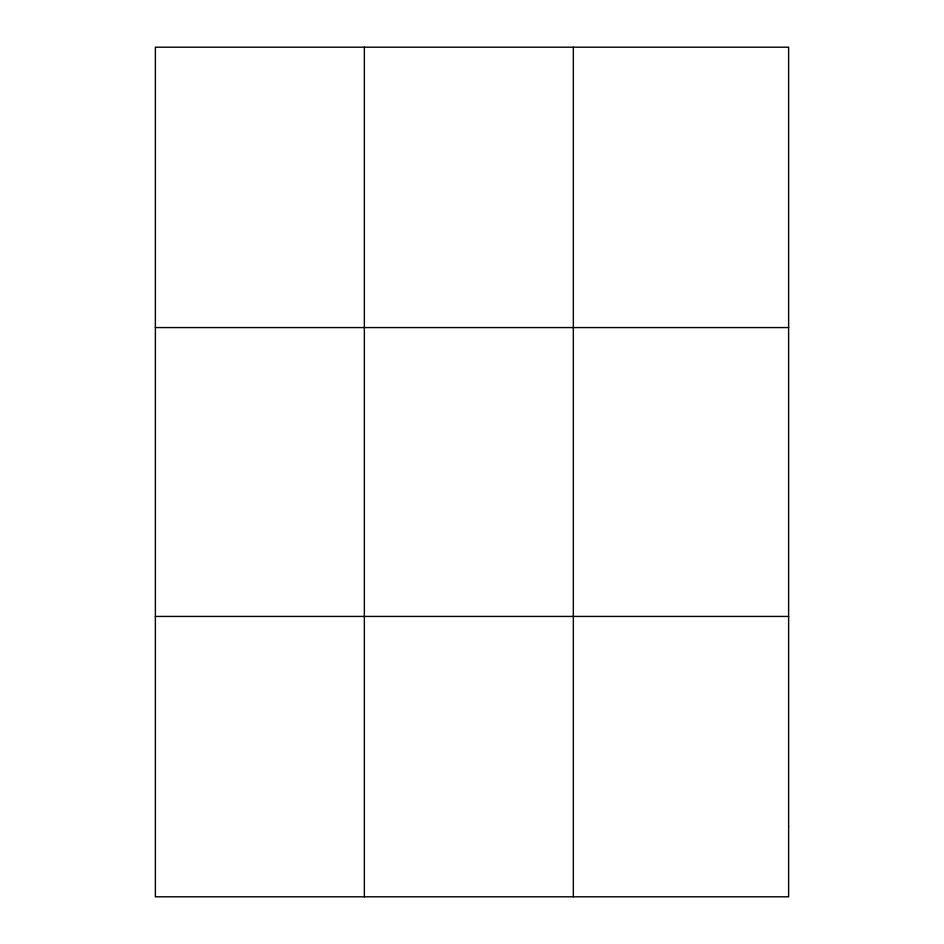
<?xml version="1.0" encoding="UTF-8"?>
<svg xmlns="http://www.w3.org/2000/svg" width="944" height="944" viewBox="0 0 944 944"><rect width="100%" height="100%" fill="white"/><g stroke="black" fill="none" stroke-linecap="round" stroke-linejoin="round"><path stroke-width="1.42" d="M364.349 896.8L364.349 47.2M573.327 896.8L573.327 47.2M155.371 327.568L788.629 327.568M155.371 616.432L788.629 616.432M788.629 826.708L788.629 896.8L155.371 896.8L155.371 47.2L788.629 47.2L788.629 826.708"/></g></svg>
